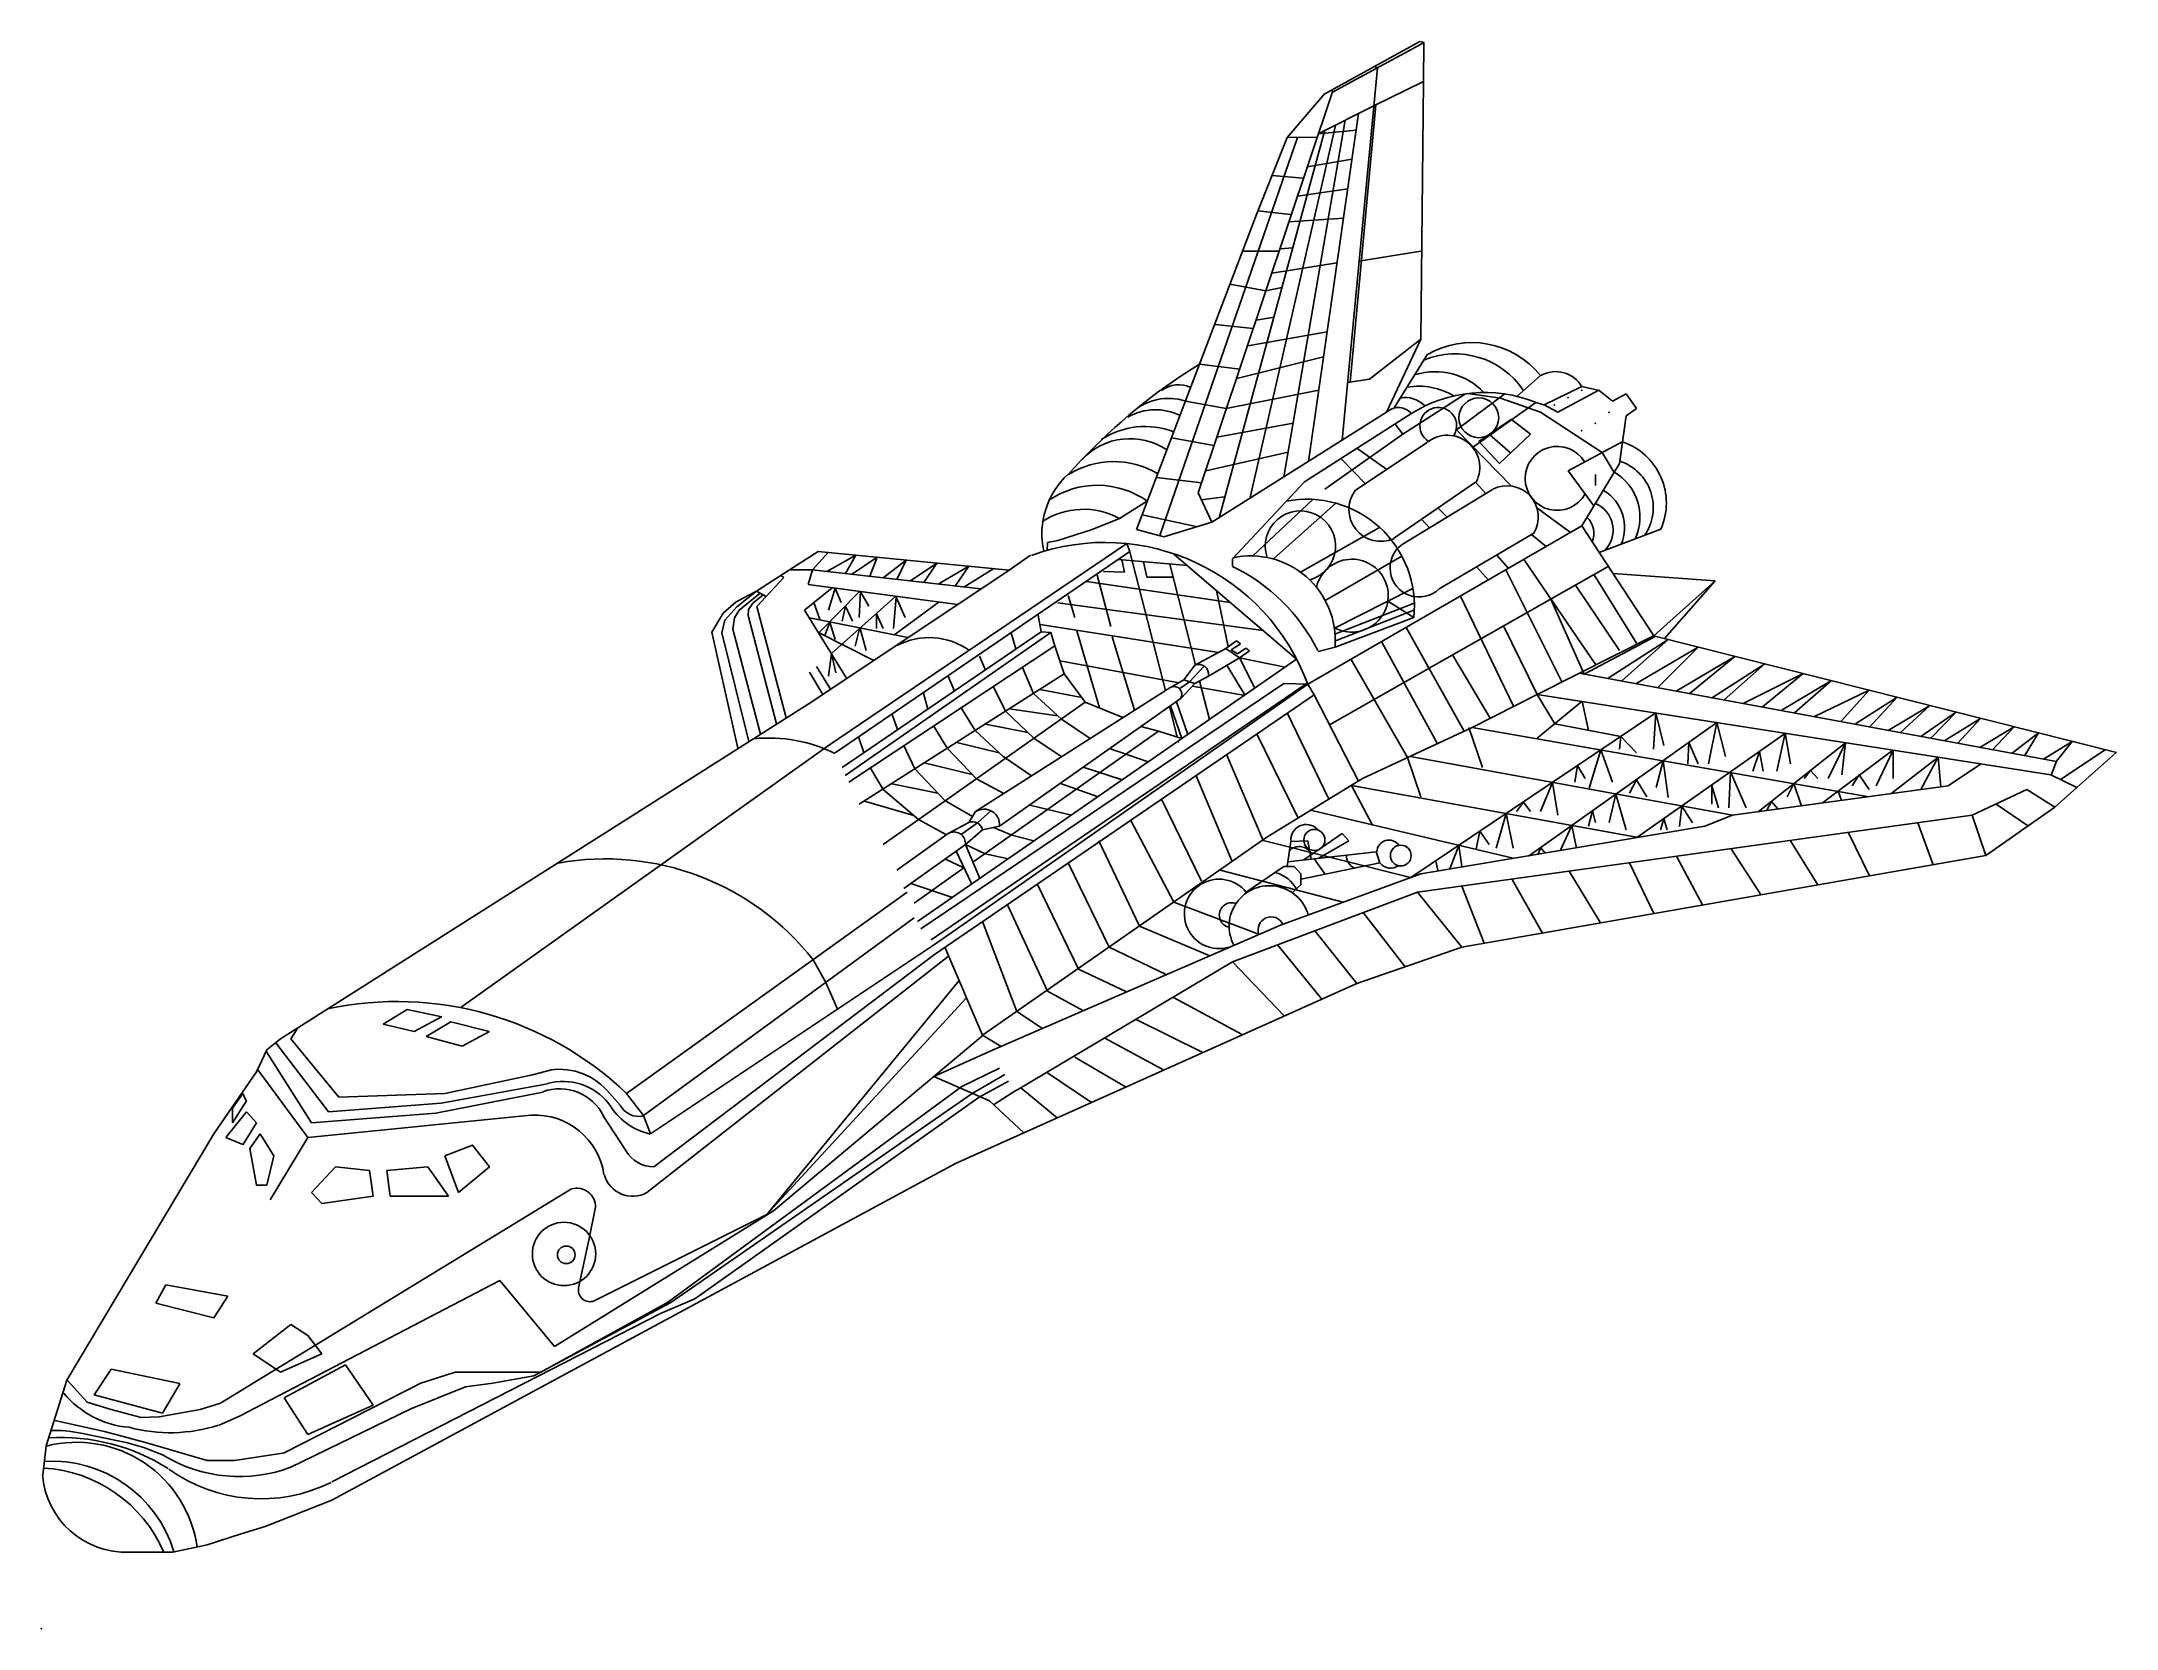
# Model space of a CAD drawing. Extents: x 0 to 429, y 0 to 328.
import ezdxf

# ---------------------------------------------------------------- set-up
doc = ezdxf.new("R2010")
doc.units = 0

msp = doc.modelspace()

# ---------------------------------------------------------------- linework, layer by layer
at = {"color": 7, "linetype": 'CONTINUOUS'}
for p, q in [((284.891259, 328.093975), (265.294611, 317.250718)), ((285.790356, 327.908037), (266.871937, 317.608763)), ((285.790356, 327.908037), (284.891259, 328.093975)), ((285.755426, 327.908037), (285.685614, 319.800053)), ((276.117933, 322.640553), (268.810288, 245.683381)), ((275.515838, 322.905266), (276.117933, 322.640553)), ((239.088434, 234.775229), (266.824145, 317.659922)), ((266.91973, 317.659922), (266.680718, 317.966808)), ((285.685614, 319.800053), (275.372557, 314.802078)), ((285.090544, 266.583462), (285.685614, 319.800053)), ((265.274239, 317.325229), (257.489249, 308.237121)), ((261.853275, 241.296875), (272.225171, 313.210073)), ((275.379703, 314.795683), (263.908552, 309.015998)), ((270.514181, 257.694881), (275.769408, 314.980096)), ((265.274239, 309.75183), (243.403796, 229.635281)), ((249.760724, 233.573631), (267.493314, 310.75499)), ((269.452909, 311.829101), (256.786821, 238.074591)), ((271.740002, 309.739621), (263.858797, 308.994463)), ((259.612448, 308.237121), (231.167818, 225.952681)), ((257.489249, 308.237121), (251.119725, 292.333028)), ((263.669541, 308.299956), (257.489249, 308.237121)), ((260.801741, 299.809462), (254.396996, 300.372097)), ((270.934625, 303.747836), (261.614288, 302.162225)), ((270.026468, 297.610153), (259.612448, 296.119716)), ((251.119725, 292.333028), (226.349386, 227.20183)), ((258.196982, 292.333028), (251.412779, 293.055295)), ((269.166153, 291.574741), (257.790563, 290.807516)), ((255.783103, 284.772177), (248.279031, 284.720993)), ((258.650903, 285.437059), (256.022091, 285.232469)), ((285.090544, 284.759605), (272.320732, 282.675115)), ((267.827862, 282.368205), (254.301411, 280.220032)), ((253.078835, 276.514566), (245.637187, 277.901206)), ((256.356663, 277.202339), (253.078835, 276.514566)), ((254.779361, 271.115792), (251.042574, 270.472759)), ((250.468699, 268.749318), (242.627051, 269.612855)), ((265.772586, 268.046938), (249.320441, 265.157701)), ((285.090544, 266.583462), (274.474671, 258.252744)), ((278.013311, 251.436687), (285.090544, 266.583462)), ((264.960063, 262.881047), (247.040517, 258.423882)), ((286.461899, 263.483384), (279.582935, 252.344675)), ((235.557012, 258.986299), (239.379865, 261.351635)), ((247.678874, 260.375725), (239.379865, 261.351635)), ((274.474671, 258.252744), (269.943625, 257.613806)), ((309.860931, 259.010087), (304.971259, 254.723623)), ((244.885489, 252.191268), (236.461536, 253.739502)), ((264.004137, 256.027323), (244.885489, 252.191268)), ((294.351728, 255.252176), (281.388663, 246.944835)), ((302.482675, 255.250432), (292.473693, 247.804618)), ((301.550416, 254.365796), (294.804486, 255.296239)), ((308.881534, 253.490341), (295.957008, 244.328667)), ((309.860931, 251.436687), (301.550416, 254.365796)), ((310.719358, 252.925841), (308.881534, 253.490341)), ((310.56864, 252.951348), (318.353606, 256.73806)), ((321.892222, 255.980742), (313.399548, 251.436687)), ((318.353606, 256.73806), (321.942946, 255.928443)), ((324.72313, 253.70869), (321.892222, 255.980742)), ((327.554037, 255.223399), (324.72313, 253.70869)), ((329.677212, 252.194054), (327.554037, 255.223399)), ((241.919294, 228.716538), (278.013311, 251.436687)), ((258.69872, 249.173575), (242.925821, 246.309311)), ((283.022453, 251.085522), (261.02789, 237.047231)), ((281.388663, 246.944835), (279.763955, 248.954644)), ((303.854806, 249.994963), (297.121883, 245.377973)), ((307.737757, 246.892658), (303.864544, 249.95875)), ((322.599955, 243.105946), (309.860931, 251.436687)), ((313.399548, 251.436687), (310.56864, 252.951348)), ((326.138596, 240.833943), (327.554037, 250.679345)), ((327.554037, 250.679345), (329.677212, 252.194054)), ((242.304445, 244.570319), (233.60546, 246.155881)), ((265.274239, 235.532571), (281.388663, 246.944835)), ((286.402964, 245.219383), (271.578699, 235.339293)), ((303.825302, 236.149975), (292.473693, 247.804618)), ((297.121883, 245.377973), (301.368209, 240.833943)), ((303.629165, 243.033373), (299.275507, 246.852835)), ((301.368209, 240.833943), (307.737757, 246.892658)), ((315.522698, 239.319234), (326.846305, 245.377973)), ((257.694978, 243.189323), (240.679374, 239.353292)), ((268.562532, 241.904953), (273.642067, 236.668136)), ((271.84564, 244.02619), (278.102163, 239.584819)), ((318.353606, 227.959172), (326.138596, 240.833943)), ((325.044525, 239.004065), (322.599955, 243.105946)), ((239.819034, 236.84705), (230.43, 237.928476)), ((261.02789, 237.047231), (246.165667, 221.143115)), ((296.412285, 236.98941), (279.46441, 225.33346)), ((298.540087, 234.653628), (296.412285, 236.98941)), ((320.886978, 232.078712), (315.522698, 239.319234)), ((321.184489, 238.56194), (321.184489, 236.289889)), ((228.591255, 233.149819), (222.810746, 229.473832)), ((241.919294, 228.716538), (239.088434, 234.775229)), ((244.598684, 233.931676), (239.723425, 233.36904)), ((262.807457, 233.410656), (250.345305, 221.756329)), ((254.658342, 221.143115), (267.537207, 232.656681)), ((281.233294, 224.104053), (299.90449, 235.501541)), ((290.559808, 229.773475), (288.670897, 231.636176)), ((316.011428, 226.596367), (309.067714, 231.666673)), ((222.810746, 229.473832), (217.148955, 227.20183)), ((238.910902, 227.742833), (227.535288, 230.249051)), ((232.011153, 225.687145), (241.919294, 228.716538)), ((276.531498, 227.635064), (260.198289, 218.401567)), ((261.725328, 195.22929), (318.353606, 227.959172)), ((286.908578, 227.529087), (285.225977, 229.310083)), ((333.252285, 205.247235), (318.353606, 227.959172)), ((162.654146, 182.518801), (224.348636, 224.287279)), ((207.927013, 224.52956), (207.853132, 222.853984)), ((210.071722, 224.929827), (207.927013, 224.52956)), ((217.148955, 227.20183), (210.071722, 224.929827)), ((224.348636, 224.287279), (224.93392, 222.657775)), ((226.349386, 227.20183), (232.011153, 225.687145)), ((288.920834, 214.912197), (308.432651, 226.424043)), ((311.018322, 223.657133), (308.024367, 226.132806)), ((334.700864, 227.280919), (321.986015, 222.426806)), ((154.624137, 218.863845), (147.758653, 214.481022)), ((160.530947, 222.657775), (154.624137, 218.863845)), ((159.357654, 218.859097), (154.624137, 218.863845)), ((158.470535, 215.852353), (159.357654, 218.859097)), ((159.198991, 191.587422), (200.022735, 218.803747)), ((159.357654, 218.859097), (162.59555, 222.455244)), ((159.357654, 218.859097), (194.189988, 214.910308)), ((200.022735, 218.803747), (160.530947, 222.657775)), ((168.315937, 221.900433), (162.347346, 218.528134)), ((224.93392, 222.657775), (164.069564, 181.004104)), ((166.192751, 218.11377), (168.315937, 221.900433)), ((172.709879, 221.457534), (167.427898, 217.924852)), ((171.213387, 217.535268), (172.709879, 221.457534)), ((178.739163, 220.844902), (173.94235, 217.194761)), ((176.780416, 216.873342), (178.739163, 220.844902)), ((185.056558, 220.256396), (179.63952, 216.599061)), ((182.349516, 216.252716), (185.056558, 220.256396)), ((191.670859, 219.62843), (185.364667, 215.922988)), ((188.819943, 215.49908), (191.670859, 219.62843)), ((196.835672, 219.123495), (190.646648, 215.310671)), ((204.409907, 221.900433), (200.022735, 218.803747)), ((236.883506, 219.737363), (222.596757, 220.988861)), ((223.274865, 220.938404), (223.836071, 218.386185)), ((232.307017, 193.921557), (224.962964, 222.619115)), ((228.472537, 217.356428), (227.750585, 220.537919)), ((238.527204, 199.258489), (233.230168, 220.057401)), ((259.370045, 200.384632), (234.077573, 222.139421)), ((246.165667, 221.143115), (246.165667, 219.62843)), ((265.343954, 212.510115), (281.185065, 221.692767)), ((266.197608, 186.842714), (323.858793, 219.563003)), ((299.133364, 216.666983), (296.699404, 219.440675)), ((300.811556, 221.913272), (303.30668, 219.094112)), ((314.246323, 195.682629), (302.762334, 218.754332)), ((321.279009, 199.240322), (306.436722, 220.938743)), ((143.608131, 212.222899), (147.758653, 214.481022)), ((143.695371, 211.196072), (147.758653, 214.481022)), ((149.769964, 213.343082), (147.774531, 214.46283)), ((147.884554, 211.283421), (153.452649, 217.312511)), ((153.452649, 217.312511), (152.836432, 217.689329)), ((163.422413, 215.169376), (157.700052, 210.540371)), ((189.35781, 211.688266), (158.470535, 215.852353)), ((162.654146, 210.540371), (164.069564, 215.084376)), ((164.069564, 215.084376), (165.275728, 212.137221)), ((245.694911, 212.147056), (215.979549, 216.434488)), ((218.224253, 217.785689), (221.015071, 207.139343)), ((223.836071, 218.386185), (219.486893, 218.536322)), ((228.472537, 217.356428), (233.917674, 217.357833)), ((245.283478, 202.950512), (242.857366, 214.587653)), ((283.453168, 214.997245), (267.251081, 206.811141)), ((326.138596, 202.209629), (317.070351, 215.688676)), ((329.677212, 203.724314), (320.902069, 217.851843)), ((324.854445, 218.110136), (345.954877, 216.599061)), ((345.954877, 216.599061), (333.252285, 205.247235)), ((335.488606, 204.670162), (345.954877, 216.599061)), ((140.903936, 209.889223), (143.608131, 212.222899)), ((141.252861, 208.48897), (143.695371, 211.196072)), ((143.259218, 208.955705), (144.218777, 210.542648)), ((144.218777, 210.542648), (148.544785, 214.015352)), ((146.050666, 209.42244), (146.137894, 210.636004)), ((146.137894, 210.636004), (147.010225, 211.942853)), ((147.010225, 211.942853), (149.161038, 213.685649)), ((153.91483, 188.273961), (147.884554, 211.283421)), ((157.700052, 210.540371), (166.367994, 196.464038)), ((160.904047, 208.599283), (159.636973, 212.084148)), ((169.023658, 214.327082), (160.69787, 205.841287)), ((163.257574, 201.553177), (176.574215, 213.453395)), ((165.485042, 208.268344), (166.161781, 211.357302)), ((166.161781, 211.357302), (167.608192, 208.268344)), ((169.023658, 209.025686), (169.254603, 214.446261)), ((169.254603, 214.335948), (171.007173, 211.357302)), ((176.100903, 206.753659), (176.677297, 213.232745)), ((185.543338, 212.239879), (176.368038, 205.510324)), ((176.677297, 213.232745), (178.532998, 209.040559)), ((210.071722, 212.055031), (252.502805, 206.291357)), ((212.194872, 213.569716), (213.610338, 209.025686)), ((267.35902, 205.578949), (283.726916, 211.984226)), ((283.675078, 210.540371), (267.430987, 204.15423)), ((283.675078, 209.025686), (278.262109, 212.356079)), ((304.288403, 190.670217), (293.28205, 213.397972)), ((318.892599, 197.31688), (311.984058, 212.812374)), ((138.548641, 205.968581), (140.903936, 209.889223)), ((143.957092, 181.978064), (138.548641, 205.968581)), ((140.642251, 205.875249), (141.252861, 208.48897)), ((146.225135, 183.378317), (140.642251, 205.875249)), ((142.910293, 206.622029), (143.259218, 208.955705)), ((148.580417, 184.871867), (142.910293, 206.622029)), ((151.895271, 187.018902), (146.050666, 209.42244)), ((179.048458, 204.848373), (158.739087, 208.930246)), ((172.038118, 200.104586), (160.626484, 205.93462)), ((161.934968, 205.289698), (162.965913, 208.047669)), ((162.965913, 208.047669), (164.069564, 204.481656)), ((165.485042, 177.974747), (206.623919, 206.014702)), ((208.614689, 205.942492), (166.128074, 176.382003)), ((168.154053, 203.068068), (169.151509, 206.94449)), ((169.151509, 206.94449), (170.4391, 202.209629)), ((172.562287, 209.783028), (173.977716, 206.753659)), ((172.562287, 206.753659), (172.562287, 209.783028)), ((201.414499, 202.554715), (200.41548, 205.870283)), ((206.623919, 206.014702), (206.018602, 209.52849)), ((206.387741, 207.531228), (243.254072, 201.758857)), ((208.614689, 205.942492), (206.623919, 206.014702)), ((209.47469, 203.147157), (208.614689, 205.942492)), ((218.665262, 190.302895), (214.015425, 206.225639)), ((267.402937, 202.851765), (283.675078, 209.025686)), ((282.079585, 206.948851), (294.04649, 185.5227)), ((309.145931, 193.120734), (302.195992, 207.268744)), ((166.900471, 174.945402), (209.47469, 203.147157)), ((211.349817, 197.367955), (209.47469, 203.147157)), ((225.929548, 189.850754), (221.310716, 205.024598)), ((244.816936, 202.617671), (238.380677, 199.180272)), ((246.971141, 204.154496), (244.816936, 202.617671)), ((247.604727, 200.674064), (244.816936, 202.617671)), ((245.894051, 202.354545), (247.815906, 203.566862)), ((247.18232, 201.487665), (245.894051, 202.354545)), ((247.815906, 203.566862), (246.971141, 204.154496)), ((248.914143, 202.662884), (247.18232, 201.487665)), ((247.604727, 200.674064), (249.677468, 202.109175)), ((249.677468, 202.109175), (248.914143, 202.662884)), ((263.857829, 202.017139), (267.402937, 202.851765)), ((288.56182, 182.915107), (277.045541, 203.913983)), ((333.215853, 205.238974), (309.145931, 193.120734)), ((333.680529, 205.128419), (318.892599, 197.31688)), ((336.200336, 204.477127), (323.799422, 196.457667)), ((326.65431, 195.884846), (336.200336, 204.477127)), ((342.445401, 202.854139), (329.776818, 195.407501)), ((428.895139, 181.087021), (333.215853, 205.238974)), ((334.059188, 194.548251), (342.445401, 202.854139)), ((158.749322, 197.706355), (161.496889, 193.105376)), ((160.163661, 198.904538), (163.057247, 194.173274)), ((162.654146, 196.908257), (163.257574, 201.553177)), ((163.257574, 201.553177), (164.203034, 197.567241)), ((211.349817, 197.367955), (169.023658, 170.40136)), ((181.054998, 146.166526), (259.370045, 200.384632)), ((195.11802, 198.143368), (193.89892, 201.014656)), ((202.777363, 198.68499), (205.033149, 193.331307)), ((210.470462, 200.020955), (235.144126, 195.521193)), ((215.698946, 191.512886), (211.349817, 197.367955)), ((238.380677, 199.180272), (236.148837, 196.097514)), ((237.295303, 195.729441), (240.297324, 198.956424)), ((241.211585, 196.908257), (247.604727, 200.674064)), ((248.7603, 192.907653), (245.02814, 199.137239)), ((247.604727, 200.674064), (250.823983, 194.379887)), ((257.085955, 198.719145), (247.604727, 200.674064)), ((282.329036, 180.042596), (270.735291, 200.347945)), ((299.465587, 188.219701), (291.622728, 201.269401)), ((416.4942, 179.273093), (317.858069, 197.483137)), ((350.028732, 200.944748), (337.895461, 193.784502)), ((340.571896, 193.211705), (350.028732, 200.944748)), ((356.184606, 199.417225), (345.211099, 192.352467)), ((347.798344, 191.970574), (356.184606, 199.417225)), ((364.12477, 197.412369), (351.723856, 191.206825)), ((355.738509, 190.538539), (364.12477, 197.412369)), ((256.78154, 195.39356), (181.762706, 144.65183)), ((183.195783, 190.030952), (182.313278, 193.38868)), ((183.885857, 142.379815), (261.404175, 195.267454)), ((261.725328, 195.22929), (184.556492, 141.442021)), ((184.593602, 139.350433), (263.045741, 193.052582)), ((188.686908, 193.808434), (187.424522, 196.908257)), ((193.0863, 168.886687), (233.426619, 194.636218)), ((199.26836, 189.682063), (196.777233, 194.683381)), ((205.033149, 193.331307), (210.848976, 188.00983)), ((215.020039, 192.440712), (206.320255, 194.13551)), ((236.148837, 196.097514), (233.511885, 194.625257)), ((237.298306, 195.702008), (235.313083, 194.300798)), ((235.566532, 192.35719), (238.380677, 195.39356)), ((238.380677, 195.39356), (236.148837, 196.097514)), ((248.7603, 192.907653), (237.93194, 194.797981)), ((238.380677, 195.39356), (241.211585, 196.908257)), ((241.407455, 187.949017), (239.375868, 195.92605)), ((261.725328, 195.22929), (256.78154, 195.39356)), ((263.045741, 193.052582), (261.725328, 195.22929)), ((263.045741, 193.052582), (272.223403, 175.162213)), ((295.706393, 186.305501), (309.153174, 193.12157)), ((312.825915, 187.00616), (309.153174, 193.12157)), ((415.311908, 176.460099), (309.153174, 193.12157)), ((370.012977, 195.98031), (359.574782, 189.77479)), ((362.340456, 189.297445), (370.012977, 195.98031)), ((377.774712, 193.975454), (366.47889, 188.577516)), ((371.975745, 187.578982), (377.774712, 193.975454)), ((159.198991, 191.587422), (52.956778, 124.203671)), ((215.698946, 191.512886), (173.977716, 162.070643)), ((176.920233, 185.833776), (175.841592, 188.981645)), ((190.124272, 190.308151), (192.992314, 185.650332)), ((235.566532, 192.35719), (198.040383, 165.85733)), ((205.11764, 184.033462), (199.26836, 189.682063)), ((210.087491, 188.682875), (200.010551, 190.127603)), ((223.494619, 188.332957), (215.698946, 191.512886)), ((234.772564, 184.287286), (233.144999, 190.647169)), ((233.376114, 190.762242), (235.714222, 183.996824)), ((236.960706, 184.847935), (234.595007, 191.588778)), ((266.057573, 171.424117), (257.5672, 189.181839)), ((333.702306, 189.297445), (283.049801, 155.259273)), ((318.446478, 191.684157), (309.153174, 184.033462)), ((319.756694, 185.677123), (318.446478, 191.684157)), ((333.702306, 189.297445), (333.215853, 181.761459)), ((335.338979, 182.518801), (333.702306, 189.297445)), ((383.573729, 192.543407), (374.919848, 187.00616)), ((377.802497, 186.305501), (383.573729, 192.543407)), ((390.26489, 190.729492), (381.700175, 185.669566)), ((384.287445, 185.287697), (390.26489, 190.729492)), ((395.796214, 189.488373), (388.480575, 184.428483)), ((390.541569, 184.033462), (395.796214, 189.488373)), ((187.222463, 181.967406), (184.421907, 186.516898)), ((230.850807, 185.507681), (192.522018, 158.415161)), ((192.992314, 185.650332), (198.748104, 180.246798)), ((203.896396, 185.207421), (195.131028, 186.976463)), ((210.848976, 188.00983), (216.725095, 183.969306)), ((230.850807, 185.507681), (227.199141, 186.445572)), ((235.724565, 183.991034), (230.850807, 185.507681)), ((251.231274, 184.932995), (259.730682, 167.552188)), ((273.059229, 175.702756), (295.706393, 186.305501)), ((297.829592, 177.974747), (294.998685, 186.305501)), ((377.713185, 171.963983), (295.706393, 186.305501)), ((307.383805, 159.701807), (346.281698, 187.292565)), ((326.427532, 184.395867), (312.825915, 187.00616)), ((360.466951, 185.096781), (329.776818, 163.520578)), ((346.28366, 187.293994), (344.539411, 178.732114)), ((348.078051, 180.246798), (346.28366, 187.293994)), ((360.43345, 185.073187), (358.693949, 177.217405)), ((361.524832, 178.732114), (360.43345, 185.073187)), ((400.7923, 188.151779), (393.387446, 183.569246)), ((396.063882, 182.996437), (400.7923, 188.151779)), ((407.75108, 186.433315), (400.613822, 182.137187)), ((403.29033, 181.659854), (407.75108, 186.433315)), ((412.747142, 185.192233), (407.305032, 180.991557)), ((409.981467, 180.514224), (412.747142, 185.192233)), ((162.654146, 182.518801), (86.722371, 128.448991)), ((169.976253, 181.129448), (168.945308, 184.108118)), ((178.22409, 182.518801), (180.541633, 177.706764)), ((193.258989, 175.660111), (187.222463, 181.967406)), ((197.928641, 181.015174), (189.213233, 183.195056)), ((198.748104, 180.246798), (204.657566, 176.29102)), ((210.779431, 180.246798), (205.11764, 184.033462)), ((228.752219, 179.179858), (220.748081, 181.908991)), ((235.062178, 183.155632), (235.044834, 183.223349)), ((252.518332, 162.896864), (245.020582, 180.553381)), ((285.090544, 171.916045), (282.259661, 180.246798)), ((349.493517, 168.129345), (282.967369, 180.246798)), ((322.323155, 181.65071), (319.873935, 173.735859)), ((324.72313, 174.945402), (322.323155, 181.65071)), ((326.412513, 184.398725), (326.138596, 181.761459)), ((329.677212, 181.004104), (326.412513, 184.398725)), ((340.482681, 183.187365), (340.293085, 178.732114)), ((342.41626, 178.732114), (340.482681, 183.187365)), ((355.114007, 181.277973), (353.739866, 177.217405)), ((354.846388, 168.866909), (372.867866, 183.091901)), ((355.863017, 177.217405), (355.114007, 181.277973)), ((382.681583, 181.56439), (368.139472, 170.680837)), ((372.899283, 183.116693), (369.309798, 175.702756)), ((372.140681, 176.460099), (372.899283, 183.116693)), ((382.700332, 181.578427), (379.217962, 174.18806)), ((382.756555, 175.702756), (382.700332, 181.578427)), ((419.705922, 183.378317), (413.817716, 179.750438)), ((416.504955, 179.284926), (419.705922, 183.378317)), ((426.575513, 181.659854), (417.297106, 175.54981)), ((428.758713, 181.004104), (420.723011, 173.873762)), ((173.977716, 173.430742), (171.330179, 177.851196)), ((180.541633, 177.706764), (186.716764, 171.158702)), ((192.366856, 176.583977), (182.464904, 178.934415)), ((223.376893, 175.485013), (215.333489, 178.088209)), ((246.074975, 158.547675), (238.643936, 176.254479)), ((317.481736, 178.3922), (316.938164, 174.945402)), ((319.061315, 175.702756), (317.481736, 178.3922)), ((333.716961, 173.846159), (335.162221, 179.405413)), ((335.162221, 179.405413), (336.234418, 171.832184)), ((349.082205, 177.092897), (348.785808, 169.644042)), ((352.324401, 169.644042), (349.082205, 177.092897)), ((365.641441, 177.363726), (364.355716, 175.702756)), ((367.186599, 175.702756), (365.641441, 177.363726)), ((375.679322, 176.460099), (374.263904, 174.18806)), ((377.802497, 173.430742), (375.679322, 176.460099)), ((391.95999, 180.036843), (382.235487, 172.590216)), ((392.055648, 180.11013), (388.418394, 173.430742)), ((392.584467, 174.022263), (392.055648, 180.11013)), ((400.7923, 178.700272), (394.080185, 174.18806)), ((420.723011, 173.873762), (415.311908, 176.460099)), ((415.361081, 176.450288), (416.504955, 179.284926)), ((181.304159, 167.221988), (173.977716, 173.430742)), ((185.301335, 172.673399), (175.743561, 174.606287)), ((198.90914, 172.610685), (193.258989, 175.660111)), ((210.651338, 174.711223), (218.393913, 171.958145)), ((253.242924, 163.585291), (273.059229, 175.702756)), ((275.119568, 166.079204), (270.769882, 174.259046)), ((329.677212, 163.585291), (270.769882, 174.259046)), ((312.286849, 174.906366), (309.860931, 168.886687)), ((313.399548, 168.129345), (312.286849, 174.906366)), ((325.441448, 172.51034), (324.015421, 166.614697)), ((327.554037, 165.1), (325.441448, 172.51034)), ((329.687652, 175.45431), (328.26177, 172.673399)), ((331.800363, 171.916045), (329.687652, 175.45431)), ((345.247168, 174.18806), (345.247168, 170.40136)), ((346.662585, 169.644042), (345.247168, 174.18806)), ((394.080185, 174.18806), (349.493517, 168.129345)), ((362.205798, 174.675966), (360.817075, 171.916045)), ((363.767912, 170.012551), (362.205798, 174.675966)), ((372.075036, 171.197859), (371.342595, 173.07811)), ((399.034243, 168.129345), (410.35785, 173.430742)), ((410.35785, 173.430742), (416.115492, 169.774933)), ((420.723011, 173.873762), (416.115492, 169.774933)), ((180.289225, 168.047398), (170.081721, 171.063081)), ((186.716764, 171.158702), (192.423744, 167.878852)), ((191.670859, 166.614697), (193.0863, 168.886687)), ((193.463312, 166.534941), (196.25602, 169.035516)), ((212.902581, 168.129345), (204.313619, 170.244768)), ((231.503142, 171.489133), (239.796143, 154.497231)), ((304.172034, 159.22445), (262.332001, 169.155445)), ((284.382835, 152.225241), (399.034243, 168.129345)), ((302.71098, 168.471475), (300.6605, 161.3133)), ((304.199116, 161.3133), (302.71098, 168.471475)), ((306.295233, 170.86927), (304.906825, 168.886687)), ((307.737757, 168.886687), (306.295233, 170.86927)), ((320.587651, 169.057837), (319.769072, 165.85733)), ((321.184489, 166.614697), (320.587651, 169.057837)), ((335.338979, 167.372003), (334.63127, 165.1)), ((336.046736, 165.1), (335.338979, 167.372003)), ((338.542126, 165.790244), (339.040546, 170.033311)), ((341.269382, 166.545479), (339.040546, 170.033311)), ((349.493517, 168.129345), (343.831702, 165.85733)), ((357.612038, 170.967253), (356.630678, 169.153302)), ((358.861065, 169.439706), (357.612038, 170.967253)), ((399.034243, 168.129345), (401.864255, 159.803255)), ((416.115492, 169.774933), (401.864255, 159.803255)), ((403.988326, 170.40136), (410.695184, 165.907327)), ((176.808612, 156.769246), (187.424522, 164.342658)), ((187.068366, 164.093375), (181.304159, 167.221988)), ((187.424522, 164.342658), (191.670859, 166.614697)), ((190.114522, 164.145952), (193.463312, 166.534941)), ((194.501754, 165.1), (190.963138, 162.070643)), ((198.040383, 165.85733), (194.501754, 165.1)), ((194.501754, 122.688974), (253.242924, 163.585291)), ((196.788061, 165.589323), (200.53048, 164.040787)), ((200.53048, 164.040787), (205.11764, 162.827985)), ((234.080455, 150.167566), (225.158931, 167.033881)), ((268.81288, 164.342658), (260.888267, 158.879122)), ((270.228297, 162.827985), (268.81288, 164.342658)), ((343.831702, 165.85733), (285.090544, 156.011928)), ((297.324245, 164.806256), (296.531246, 161.093546)), ((299.245034, 162.070643), (297.324245, 164.806256)), ((316.280913, 166.012662), (313.896538, 160.751985)), ((317.286689, 161.324794), (316.280913, 166.012662)), ((373.492391, 164.475292), (377.863927, 155.596607)), ((387.838439, 166.576291), (390.97146, 157.898138)), ((190.963138, 162.070643), (178.22409, 152.982583)), ((186.822693, 159.04607), (190.654993, 157.258473)), ((192.276345, 153.893598), (189.08279, 160.728513)), ((190.963138, 162.070643), (193.946834, 155.05025)), ((195.02774, 160.150169), (190.963138, 162.070643)), ((195.02774, 160.150169), (199.79351, 159.098646)), ((218.564396, 162.827985), (226.943246, 145.181909)), ((282.967369, 155.254586), (252.518332, 162.896864)), ((257.489249, 157.526589), (258.258776, 162.689924)), ((257.616979, 158.502474), (275.890112, 160.555946)), ((258.258776, 162.689924), (261.735623, 162.827985)), ((261.735623, 162.827985), (262.443332, 159.041286)), ((265.274239, 156.011928), (263.082948, 159.122845)), ((264.014626, 159.233631), (270.228297, 162.827985)), ((275.890112, 160.555946), (276.597821, 158.283943)), ((292.923545, 161.894345), (291.079181, 157.062591)), ((293.583219, 157.526589), (292.923545, 161.894345)), ((401.864255, 159.803255), (293.583219, 140.86513)), ((309.881836, 161.420234), (309.25731, 159.9882)), ((310.773957, 160.274616), (309.881836, 161.420234)), ((337.984651, 159.510867), (343.337594, 149.582016)), ((349.233116, 161.221058), (355.47089, 151.586896)), ((361.524832, 162.827985), (367.187568, 153.738375)), ((190.654993, 157.258473), (180.347252, 149.95319)), ((220.687571, 140.86513), (212.194872, 158.283943)), ((269.072723, 150.167566), (243.596783, 156.744357)), ((256.78154, 157.526589), (248.996575, 152.225241)), ((285.090544, 156.011928), (256.073832, 145.409172)), ((258.904739, 157.526589), (256.78154, 157.526589)), ((260.320157, 156.011928), (258.904739, 157.526589)), ((260.320157, 153.739889), (260.320157, 156.011928)), ((276.597821, 158.283943), (260.349467, 154.941063)), ((288.62916, 156.769246), (288.204453, 158.653773)), ((303.993605, 154.832858), (310.23867, 143.75834)), ((315.770043, 156.551321), (322.239561, 145.87707)), ((328.26177, 158.283943), (333.285446, 147.808977)), ((178.931799, 152.225241), (120.898362, 110.571558)), ((188.296682, 151.159632), (179.689347, 154.018155)), ((205.836685, 153.788433), (214.318047, 136.321076)), ((251.725284, 143.484677), (234.080455, 150.167566)), ((246.165667, 137.835785), (284.382835, 152.225241)), ((258.466031, 152.076933), (260.320157, 153.739889)), ((284.382835, 152.225241), (293.583219, 140.86513)), ((293.557397, 153.455955), (298.216439, 141.681347)), ((124.43699, 106.027516), (180.347252, 146.923844)), ((194.518008, 146.143902), (201.566415, 127.573063)), ((199.646111, 149.582355), (207.948523, 131.77707)), ((273.208881, 148.018048), (281.835922, 136.798094)), ((256.073832, 145.409172), (196.732929, 119.617226)), ((226.943246, 145.181909), (241.463144, 139.058772)), ((263.199075, 144.249153), (271.883841, 133.352556)), ((125.144711, 90.123399), (187.490227, 139.029426)), ((184.556492, 141.442021), (125.85242, 102.240816)), ((184.593602, 139.350433), (126.560177, 95.424759)), ((162.085625, 133.572794), (159.514307, 138.221493)), ((194.501754, 122.688974), (186.716764, 140.86513)), ((201.578999, 111.328912), (246.165667, 137.835785)), ((232.494409, 135.210618), (220.687571, 140.86513)), ((246.165667, 137.835785), (256.780814, 126.724411)), ((255.463816, 141.336685), (264.618925, 130.094409)), ((293.583219, 140.86513), (271.883841, 133.352556)), ((189.671029, 133.937706), (149.915086, 85.579351)), ((164.512306, 128.073735), (162.085625, 133.572794)), ((271.883841, 133.352556), (188.916691, 96.143338)), ((214.318047, 136.321076), (224.266786, 131.604007)), ((191.157954, 130.331059), (150.622807, 86.3367)), ((207.948523, 131.77707), (215.344971, 127.706764)), ((233.981333, 130.437157), (248.057557, 122.905652)), ((75.603979, 127.990371), (70.649891, 124.961014)), ((70.649891, 124.961014), (77.019415, 123.446329)), ((82.737059, 126.455702), (75.603979, 127.990371)), ((77.019415, 123.446329), (82.681218, 126.475674)), ((84.624177, 125.455654), (79.525827, 122.359137)), ((92.527092, 123.442598), (84.624177, 125.455654)), ((201.566415, 127.573063), (206.914284, 124.042465)), ((226.249344, 125.875807), (240.028154, 119.086857)), ((46.587254, 119.659617), (49.418159, 121.931668)), ((48.413787, 121.055644), (59.326302, 106.784858)), ((49.418159, 121.931668), (52.956778, 124.203671)), ((52.956778, 124.203671), (51.541313, 121.931668)), ((51.541313, 121.931668), (61.449459, 109.814215)), ((79.525827, 122.359137), (86.927555, 120.416972)), ((86.927555, 120.416972), (92.589364, 123.446329)), ((194.627437, 122.693504), (151.330516, 86.3367)), ((198.3295, 120.311176), (194.501754, 122.688974)), ((219.806012, 122.057), (231.800507, 115.586307)), ((44.464071, 115.115612), (46.587254, 119.659617)), ((55.787686, 104.512855), (46.478125, 119.214453)), ((196.732929, 119.617226), (184.417256, 114.101199)), ((198.040383, 115.87293), (190.255393, 112.086218)), ((213.610338, 118.144957), (224.068518, 111.979672)), ((35.616991, 102.298468), (44.464071, 115.115612)), ((44.703794, 115.532059), (55.079929, 101.483468)), ((82.608838, 108.574804), (104.570277, 112.626725)), ((83.388939, 110.571558), (101.492878, 114.454678)), ((101.492878, 114.454678), (105.392247, 115.480221)), ((190.255393, 112.086218), (129.391048, 67.403196)), ((184.417256, 114.101199), (195.917196, 109.056873)), ((199.088211, 114.525507), (192.37858, 110.571558)), ((199.881247, 113.146521), (193.794009, 109.814215)), ((202.458584, 111.767512), (209.95843, 105.580159)), ((207.723949, 114.982117), (217.002912, 108.739475)), ((39.510013, 107.542212), (41.633166, 110.571558)), ((42.340884, 109.056873), (39.510013, 104.512855)), ((39.510013, 104.512855), (39.510013, 107.542212)), ((41.633166, 110.571558), (42.337977, 109.087867)), ((59.326302, 106.784858), (82.608838, 108.574804)), ((61.449459, 109.814215), (83.388939, 110.571558)), ((103.618215, 110.897361), (81.472886, 106.548862)), ((119.585494, 108.214822), (117.386064, 110.642483)), ((124.43699, 106.027516), (120.898362, 110.571558)), ((192.37858, 110.571558), (130.098793, 67.403196)), ((193.794009, 109.814215), (135.052851, 68.160538)), ((195.917196, 109.056873), (203.073881, 102.492557)), ((201.566415, 111.343204), (196.808275, 108.266938)), ((38.094547, 101.483468), (42.340884, 106.784858)), ((44.464071, 104.512855), (41.633166, 99.968807)), ((42.340884, 106.784858), (44.464071, 104.512855)), ((55.079929, 101.483468), (101.162448, 106.143679)), ((81.472886, 106.548862), (55.787686, 104.512855)), ((120.798186, 98.836815), (116.097758, 105.998823)), ((125.85242, 102.240816), (124.43699, 106.027516)), ((5.20481, 51.363598), (35.616991, 102.298468)), ((41.585252, 100.054521), (38.094547, 101.483468)), ((43.048635, 99.211459), (45.171789, 102.240816)), ((44.464071, 91.63806), (43.048635, 99.211459)), ((45.171789, 102.240816), (48.00269, 97.696798)), ((55.079929, 101.483468), (47.294972, 88.608702)), ((89.062369, 99.939448), (83.388939, 97.696798)), ((92.589364, 95.424759), (89.050742, 99.968807)), ((48.00269, 97.696798), (46.587254, 91.63806)), ((55.787686, 90.123399), (60.741744, 95.424759)), ((188.916691, 96.143338), (60.034023, 26.50687)), ((60.741744, 95.424759), (67.818983, 94.667411)), ((67.818983, 94.667411), (68.526734, 89.366057)), ((71.357605, 94.667411), (79.81426, 95.451538)), ((72.065357, 89.366057), (71.357605, 94.667411)), ((79.850316, 95.424759), (84.096653, 89.366057)), ((83.388939, 97.696798), (86.21984, 90.123399)), ((86.21984, 90.123399), (92.589364, 95.424759)), ((109.574755, 90.880748), (43.756353, 50.741734)), ((46.587254, 91.63806), (44.464071, 91.63806)), ((57.910837, 87.85136), (55.787686, 90.123399)), ((68.526734, 89.366057), (57.910837, 87.85136)), ((84.096653, 89.366057), (72.065357, 89.366057)), ((151.330516, 86.3367), (106.036139, 58.315136)), ((113.113372, 80.277991), (114.528838, 87.094042)), ((149.915086, 85.579351), (113.990026, 67.630804)), ((110.990221, 70.432583), (113.113372, 80.277991)), ((25.728853, 71.054414), (23.605668, 67.267708)), ((38.525855, 68.732681), (25.728853, 71.054414)), ((35.636999, 64.238363), (38.525855, 68.732681)), ((94.712551, 71.947244), (40.925448, 43.92568)), ((106.036139, 58.315136), (94.712551, 71.947244)), ((23.605668, 67.267708), (35.636999, 64.238363)), ((127.975607, 65.131187), (60.034023, 30.293569)), ((130.098793, 67.403196), (101.78979, 52.256428)), ((129.391048, 67.403196), (103.205219, 53.01377)), ((135.052851, 68.160538), (127.975607, 65.131187)), ((43.756353, 56.800439), (51.541313, 62.859178)), ((51.541313, 62.859178), (55.079929, 60.587139)), ((55.079929, 60.587139), (57.910837, 56.800439)), ((49.418159, 53.01377), (43.756353, 56.800439)), ((57.910837, 56.800439), (49.378533, 52.968539)), ((14.405239, 53.635607), (10.866617, 48.334244)), ((28.610905, 50.625634), (14.405239, 53.635607)), ((50.125877, 47.71238), (62.864925, 54.528436)), ((62.864925, 54.528436), (68.526734, 46.197719)), ((85.512119, 53.01377), (78.434881, 50.741734)), ((93.297085, 53.01377), (85.512119, 53.01377)), ((103.205219, 53.01377), (93.297085, 53.01377)), ((101.78979, 52.256428), (93.297085, 50.741734)), ((0.958471, 37.731491), (5.20481, 51.363598)), ((5.354919, 51.293793), (9.451182, 46.81955)), ((10.866617, 48.334244), (25.021102, 44.547544)), ((25.021102, 44.547544), (28.559757, 50.60625)), ((37.021562, 46.614693), (43.758267, 50.736813)), ((78.434881, 50.741734), (50.125877, 36.352278)), ((55.079929, 40.138977), (50.125877, 47.71238)), ((87.635306, 49.984388), (76.311694, 45.440374)), ((93.297085, 50.741734), (87.635306, 49.984388)), ((12.989803, 40.760845), (2.726726, 42.973682)), ((9.451182, 46.81955), (14.405239, 45.30489)), ((14.405239, 45.30489), (20.59005, 43.631803)), ((20.59005, 43.631803), (24.313384, 43.790199)), ((24.313384, 43.790199), (32.806095, 45.30489)), ((32.806095, 45.30489), (37.021562, 46.614693)), ((36.728112, 42.061868), (40.912077, 43.916103)), ((76.311694, 45.440374), (51.541313, 33.322924)), ((68.526734, 46.197719), (55.079929, 40.138977)), ((2.838168, 40.962895), (2.104629, 40.962895)), ((4.158572, 40.962895), (2.838168, 40.962895)), ((5.62565, 40.805882), (4.158572, 40.962895)), ((8.559873, 40.334917), (5.62565, 40.805882)), ((12.814434, 39.392959), (8.559873, 40.334917)), ((17.532958, 38.442475), (12.814434, 39.392959)), ((21.482481, 38.488836), (12.989803, 40.760845)), ((0.250754, 31.672785), (0.958471, 37.731491)), ((21.172919, 37.432629), (17.532958, 38.442475)), ((25.364973, 35.793182), (21.172919, 37.432629)), ((34.22153, 34.702136), (21.482481, 38.488836)), ((39.88334, 34.702136), (34.22153, 34.702136)), ((50.273875, 36.33471), (39.88334, 34.702136)), ((46.252864, 21.070029), (60.032237, 26.507433)), ((27.144289, 15.768634), (34.22153, 17.283328)), ((34.22153, 17.283328), (41.298805, 19.555335)), ((41.298805, 19.555335), (46.252864, 21.070029)), ((27.144289, 15.768634), (17.94386, 15.768634))]:
    msp.add_line(p, q, dxfattribs=at)
for centre, radius in [((297.087753, 250.305482), 4.116801), ((263.099469, 163.017884), 2.183051), ((280.95492, 159.798628), 2.150229), ((108.004515, 77.436262), 6.549154), ((108.461815, 77.248634), 1.820657)]:
    msp.add_circle(centre, radius, dxfattribs=at)
for centre, radius, start, end in [((292.21523, 246.543551), 16.965873, 33.977831, 112.444687), ((295.615822, 247.69382), 18.167438, 38.599175, 120.256053), ((303.428863, 157.933831), 121.73483, 123.885466, 138.466526), ((288.100002, 245.956523), 13.878933, 43.675832, 107.104217), ((312.984093, 253.565918), 6.2702, 30.023862, 119.41355), ((232.993312, 242.994034), 11.317274, 72.100358, 131.873959), ((235.0303, 251.376056), 5.764895, 64.387278, 128.004411), ((281.936279, 249.097126), 5.392099, 43.796081, 101.620866), ((284.7356, 243.028843), 13.794599, 58.305322, 100.176697), ((298.271789, 227.247369), 28.298436, 68.11788, 122.607264), ((230.251159, 240.429995), 11.530551, 63.726403, 119.710636), ((280.481935, 249.015154), 3.408687, 39.47948, 131.456143), ((288.711738, 248.64306), 3.794163, 327.624968, 598.205234), ((225.00957, 232.455772), 13.530769, 55.779399, 137.042432), ((228.090438, 231.961495), 16.530604, 68.979501, 123.165605), ((290.626907, 240.046346), 6.648577, 333.042182, 488.418467), ((322.583968, 232.70893), 13.277177, 335.868979, 431.499113), ((221.654688, 223.388981), 17.841365, 59.564003, 121.603814), ((313.268306, 237.769402), 6.609481, 31.132252, 330.900781), ((323.04283, 231.741087), 10.108643, 325.09706, 431.51873), ((223.650423, 226.255691), 16.874144, 132.728498, 192.005442), ((218.255161, 218.417555), 17.919888, 54.774651, 124.172798), ((302.91746, 229.790867), 6.461947, 328.811263, 477.309575), ((319.640519, 229.752715), 10.76967, 335.978945, 419.670865), ((261.627611, 211.322033), 22.140536, 354.041244, 461.218632), ((276.833805, 231.345254), 6.600632, 142.763822, 293.721056), ((318.810821, 227.050458), 6.032193, 315.127142, 426.3565), ((318.298304, 227.648653), 8.915861, 336.158934, 419.081174), ((215.391262, 215.877957), 15.508437, 61.411583, 123.302086), ((260.206549, 223.789247), 7.257895, 286.313088, 559.016669), ((316.177745, 226.38858), 4.70469, 338.092752, 404.873943), ((219.789758, 179.887675), 44.633234, 20.063988, 109.87112), ((284.743715, 219.256287), 6.003498, 125.891315, 313.666438), ((229.526663, 185.041794), 38.33391, 26.543158, 64.312556), ((249.955867, 204.276775), 17.463584, 355.877281, 462.236276), ((270.84621, 213.532024), 7.526909, 240.571612, 526.493657), ((183.492567, 190.362545), 14.480624, 54.836963, 117.614901), ((239.210447, 197.284494), 2.03357, 349.744017, 474.010375), ((234.165576, 193.169399), 1.55369, 330.41674, 474.636293), ((150.317448, 153.107127), 30.988246, 63.832878, 95.65113), ((194.831204, 166.175843), 3.202742, 355.660927, 482.474072), ((188.615219, 162.330511), 2.346368, 354.251422, 471.474899), ((192.490516, 164.746218), 2.036145, 11.291139, 113.250165), ((261.411708, 163.062636), 3.166585, 43.206551, 186.854318), ((278.522171, 160.49041), 2.511534, 35.312672, 178.340146), ((116.509688, 104.391375), 54.72642, 38.137314, 100.178009), ((259.956177, 158.71547), 2.935511, 39.007678, 132.452941), ((272.413508, 159.650103), 2.66128, 174.034873, 248.81595), ((243.398104, 147.737942), 7.17485, 38.712785, 286.683994), ((253.342555, 149.514578), 6.950743, 28.390448, 74.544958), ((278.870987, 159.966738), 2.776156, 218.739841, 305.23069), ((253.812148, 145.225389), 8.344649, 15.929488, 208.395601), ((245.999762, 147.477783), 2.561262, 67.808704, 258.296745), ((254.153939, 144.429629), 2.698625, 25.848641, 200.497252), ((73.473495, 60.828785), 68.792482, 46.299274, 102.032637), ((107.078675, 101.387343), 10.19017, 26.760941, 109.676172), ((107.848928, 101.193944), 11.9082, 37.844436, 105.97492), ((107.038488, 102.380851), 13.241119, 38.604335, 97.810706), ((128.867679, 115.318845), 13.449739, 210.579896, 256.941116), ((123.395896, 110.096138), 4.227188, 207.312606, 284.238541), ((102.016774, 91.743855), 14.393648, 8.25605, 93.171642), ((126.442924, 101.853848), 6.400465, 208.123978, 271.83254), ((110.644857, 87.144075), 3.883812, 359.36636, 465.756337), ((122.19695, 95.452132), 6.101567, 196.144387, 298.823208), ((113.37456, 69.967598), 2.404483, 168.050111, 283.624753), ((19.830821, 61.330983), 19.816226, 219.765448, 264.977571), ((3.754506, -2.863891), 42.376777, 58.079202, 93.063131), ((26.54547, 72.959137), 32.486362, 254.92438, 287.994626), ((2.141611, 8.239183), 26.361945, 16.787649, 93.332752), ((7.252875, 13.321754), 25.174678, 8.036031, 104.288068), ((40.885661, 61.756677), 30.334186, 239.197651, 290.766535), ((17.489108, 33.100369), 17.326883, 184.167732, 272.243363), ((-1.198692, 4.381489), 28.837784, 23.298248, 86.773407), ((45.349137, 59.376136), 32.570202, 234.197652, 296.466109)]:
    msp.add_arc(centre, radius, start, end, dxfattribs=at)
at = {"color": 7}
for p in [(315.522698, 254.466033), (318.353606, 255.980742), (312.691815, 252.951348), (321.184489, 249.164685), (324.015421, 251.436687), (318.353606, 247.65), (0, 0), (0, 0)]:
    msp.add_point(p, dxfattribs=at)

doc.saveas('drawing.dxf')
